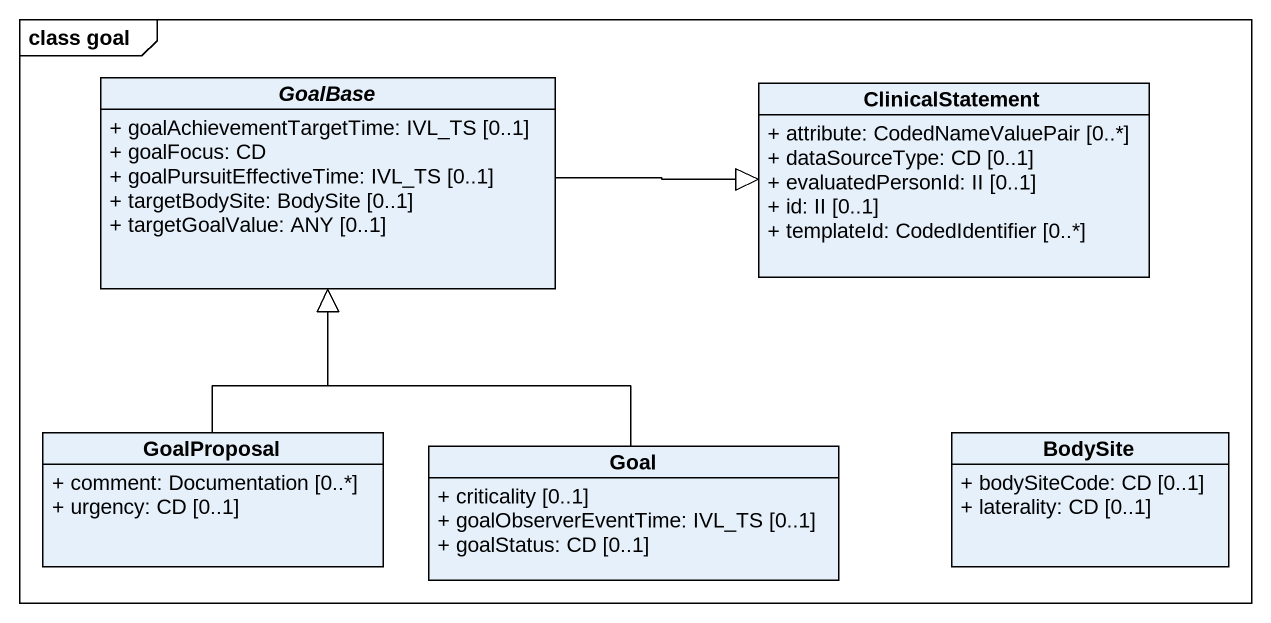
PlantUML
@startuml
mainframe class goal
hide circle
hide empty members
skinparam classAttributeIconSize 0
abstract class GoalBase {
  + goalAchievementTargetTime: IVL_TS [0..1]
  + goalFocus: CD
  + goalPursuitEffectiveTime: IVL_TS [0..1]
  + targetBodySite: BodySite [0..1]
  + targetGoalValue: ANY [0..1]
}
class ClinicalStatement {
  + attribute: CodedNameValuePair [0..*]
  + dataSourceType: CD [0..1]
  + evaluatedPersonId: II [0..1]
  + id: II [0..1]
  + templateId: CodedIdentifier [0..*]
}
class GoalProposal {
  + comment: Documentation [0..*]
  + urgency: CD [0..1]
}
class Goal {
  + criticality [0..1]
  + goalObserverEventTime: IVL_TS [0..1]
  + goalStatus: CD [0..1]
}
class BodySite {
  + bodySiteCode: CD [0..1]
  + laterality: CD [0..1]
}
GoalBase -right-|> ClinicalStatement
GoalProposal -up-|> GoalBase
Goal -up-|> GoalBase
@enduml
